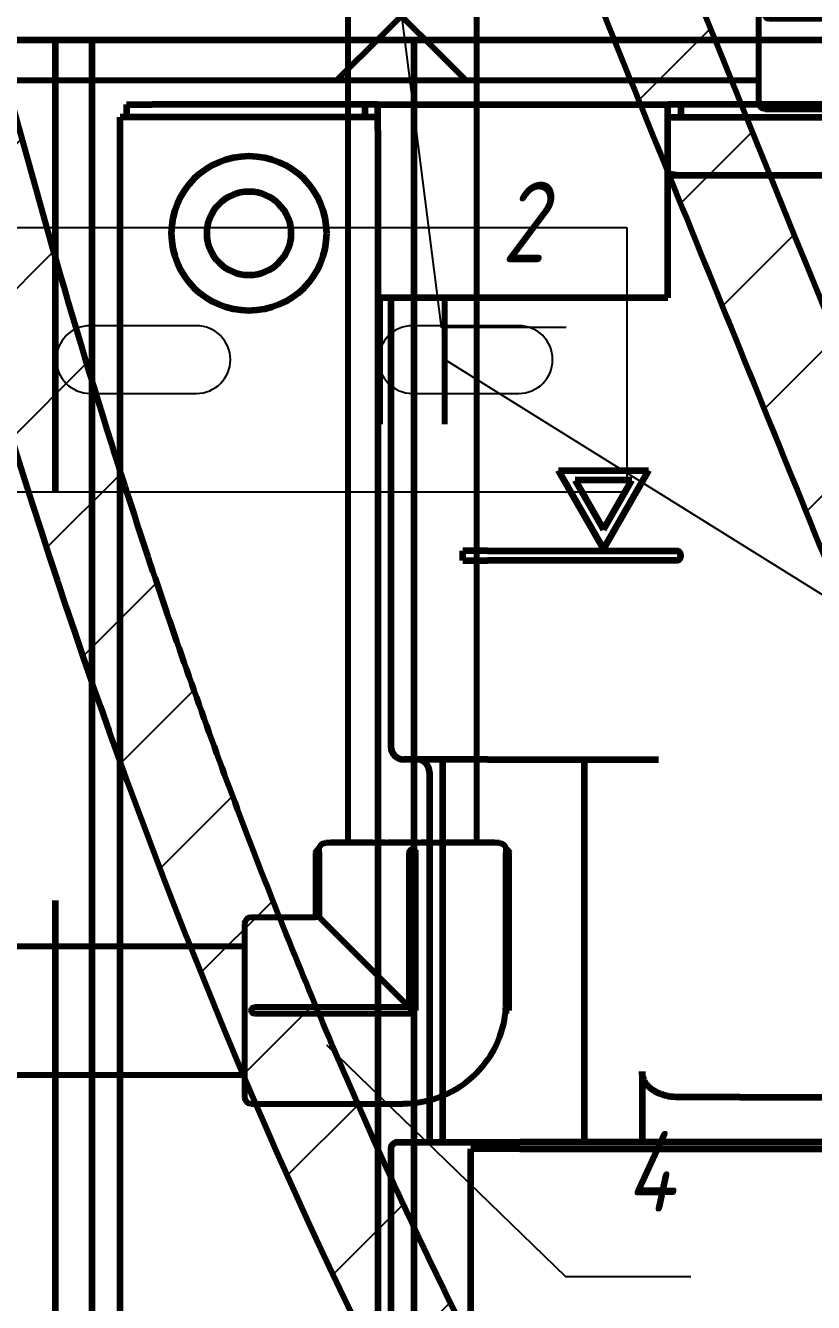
# Model space of a CAD drawing. Header units: millimetres. Extents: x -92220 to 11040, y -5929 to 27498.
# Drawn here: x 390.7 to 513, y 636.2 to 834.2 of the extents above; entities that cross this region are included whole.
import ezdxf

# ---------------------------------------------------------------- set-up
doc = ezdxf.new("R2010")
doc.units = ezdxf.units.MM
doc.linetypes.add('DASHED', pattern=[19.05, 12.7, -6.35])
for name, color, linetype in [('13 Канализация 2', 7, 'Continuous'), ('15 Конструкции 1', 7, 'Continuous'), ('17 Конструкции 2', 7, 'Continuous'), ('30 Вода ветка 10', 7, 'Continuous'), ('35 Вода ветка 15', 7, 'Continuous')]:
    doc.layers.add(name, color=color, linetype=linetype)
doc.layers.add('14 Унитаз', color=7, linetype='Continuous', lineweight=100)
doc.styles.add('ГОСТ-ISOCPEUR', font='isocpeui.ttf', dxfattribs={"width": 0.8})

# ---------------------------------------------------------------- blocks, each defined once
blk = doc.blocks.new('A$C24473B691')
at = {"color": 0, "linetype": 'Continuous', "lineweight": -2, "extrusion": (-2.22045e-16, 1, -2.22045e-16)}
for p, q in [((13.5, 26), (-13.5, 26)), ((-12.69, 26), (-12.69, 26.1)), ((-12.69, 26.1), (-10.96, 26.1)), ((-10.96, 26), (-10.96, 26.1)), ((-9.7, 26.1), (-8.7, 26.1)), ((-9.7, 26), (-9.7, 26.1)), ((-8.7, 26), (-8.7, 26.1)), ((-8.7, 26.1), (-8.08, 26.1)), ((-8.08, 26.1), (-6.79, 26.1)), ((-8.08, 26), (-8.08, 26.1)), ((-6.79, 26.1), (-6.65, 26.1)), ((-6.79, 26), (-6.79, 26.1)), ((-6.65, 26), (-6.65, 26.1)), ((-6.65, 26.1), (-6.16, 26.1)), ((-6.16, 26), (-6.16, 26.1)), ((-5.42, 26.1), (-5.31, 26.1)), ((-5.42, 26), (-5.42, 26.1)), ((-5.31, 26.1), (-5.07, 26.1)), ((-5.31, 26), (-5.31, 26.1)), ((-5.07, 26), (-5.07, 26.1)), ((-5.07, 26.1), (-4.19, 26.1)), ((-4.19, 26), (-4.19, 26.1)), ((-3.84, 26.1), (-3.6, 26.1)), ((-3.84, 26), (-3.84, 26.1)), ((-3.6, 26.1), (-3.32, 26.1)), ((-3.6, 26), (-3.6, 26.1)), ((-3.32, 26), (-3.32, 26.1)), ((-3.32, 26.1), (-2.04, 26.1)), ((-2.04, 26.1), (-2.01, 26.1)), ((-2.04, 26), (-2.04, 26.1)), ((-2.01, 26.1), (-1.74, 26.1)), ((-2.01, 26), (-2.01, 26.1)), ((-1.74, 26.1), (-1.07, 26.1)), ((-1.74, 26), (-1.74, 26.1)), ((-0.94, 26), (-0.94, 26.1)), ((-0.86, 26.1), (-0.47, 26.1)), ((-0.47, 26.1), (-0.18, 26.1)), ((-0.47, 26), (-0.47, 26.1)), ((-0.18, 26), (-0.18, 26.1)), ((-0.18, 26.1), (0.07, 26.1)), ((0.07, 26.1), (0.86, 26.1)), ((0.07, 26), (0.07, 26.1)), ((0.86, 26), (0.86, 26.1)), ((1.28, 26.1), (1.54, 26.1)), ((1.28, 26), (1.28, 26.1)), ((1.54, 26.1), (1.69, 26.1)), ((1.54, 26), (1.54, 26.1)), ((1.69, 26.1), (2.2, 26.1)), ((1.69, 26), (1.69, 26.1)), ((3.06, 26), (3.06, 26.1)), ((4.28, 26), (4.28, 26.1)), ((5.2, 26), (5.2, 26.1)), ((6.82, 26.1), (7.22, 26.1)), ((6.82, 26), (6.82, 26.1)), ((7.22, 26), (7.22, 26.1)), ((8.46, 26), (8.46, 26.1)), ((9.19, 26.1), (9.24, 26.1)), ((9.19, 26), (9.19, 26.1)), ((9.24, 26.1), (9.42, 26.1)), ((9.24, 26), (9.24, 26.1)), ((9.42, 26), (9.42, 26.1)), ((10.15, 26.1), (10.42, 26.1)), ((10.15, 26), (10.15, 26.1)), ((10.42, 26.1), (10.5, 26.1)), ((10.42, 26), (10.42, 26.1)), ((10.5, 26.1), (10.6, 26.1)), ((10.5, 26), (10.5, 26.1)), ((10.6, 26.1), (10.71, 26.1)), ((10.6, 26), (10.6, 26.1)), ((10.71, 26), (10.71, 26.1)), ((12.06, 26.1), (12.45, 26.1)), ((12.06, 26), (12.06, 26.1)), ((12.45, 26.1), (12.69, 26.1)), ((12.45, 26), (12.45, 26.1)), ((12.69, 26.1), (12.73, 26.1)), ((12.69, 26), (12.69, 26.1)), ((12.73, 26), (12.73, 26.1)), ((-15, 14.5), (-15, 24.5)), ((-14.49, 24.5), (-14.49, 14.49)), ((-0.5, 0.5), (-0.5, 24.5)), ((0.5, 0), (0.5, 24.5)), ((14.49, 1.5), (14.49, 24.5)), ((15, 0), (15, 24.5)), ((-25, 14.5), (-15, 14.5)), ((-1.5, 1.5), (-14.49, 14.49)), ((-26, -13.5), (-26, 13.5)), ((-0.5, 0.5), (-24.5, 0.5)), ((0, 0), (-0.5, 0.5)), ((0, -0.5), (0, 0)), ((0, 0), (0.5, 0)), ((14.42, 0), (15, 0)), ((0, -0.5), (-24.5, -0.5)), ((-25, -14.5), (-1.5, -14.5))]:
    blk.add_line(p, q, dxfattribs=at)
at = {"color": 0, "linetype": 'Continuous', "lineweight": -2, "extrusion": (4.93038e-32, -2.22045e-16, -1)}
for centre, radius, start, end in [((13.5, 25), 1, 0, 90), ((-13.5, 25), 1, 90, 180), ((14.5, 24.5), 0.5, 0, 90), ((0, 24.5), 0.5, 0, 180), ((-14.5, 24.5), 0.5, 90, 180), ((25, 13.5), 1, 0, 90), ((24.5, 0), 0.5, 270, 90), ((1.5, 1.5), 16, 185.3794, 225), ((1.5, 1.5), 16, 225, 270), ((25, -13.5), 1, 270, 0)]:
    blk.add_arc(centre, radius, start, end, dxfattribs=at)
at = {"color": 0, "linetype": 'Continuous', "lineweight": -2}
for points, degree in [([(-10.96, 26.1), (-10.96, 26.1), (-10.81, 26.1)], 2), ([(-1.07, 26.1), (-1, 26.1), (-0.94, 26.1)], 2), ([(-0.94, 26.1), (-0.91, 26.1), (-0.86, 26.1)], 2), ([(2.2, 26.1), (2.61, 26.1), (3, 26.1), (3.05, 26.1)], 2), ([(3.05, 26.1), (3.06, 26.1), (3.06, 26.1)], 2), ([(5.45, 26.1), (5.6, 26.1), (5.85, 26.1), (6.11, 26.1), (6.39, 26.1), (6.53, 26.1)], 2), ([(7.36, 26.1), (7.52, 26.1), (7.98, 26.1), (8.2, 26.1)], 2), ([(8.46, 26.1), (8.48, 26.1), (8.52, 26.1)], 2), ([(8.52, 26.1), (8.68, 26.1), (8.85, 26.1)], 2), ([(8.85, 26.1), (8.98, 26.1), (9.19, 26.1)], 2), ([(10.71, 26.1), (10.71, 26.1), (10.92, 26.1)], 2), ([(10.92, 26.1), (11.12, 26.1), (11.39, 26.1)], 2), ([(11.39, 26.1), (11.67, 26.1), (12.05, 26.1), (12.06, 26.1)], 2), ([(12.06, 26.1), (12.06, 26.1), (12.06, 26.1)], 2), ([(-1.5, 1.5), (-1.17, 1.17), (-0.83, 0.83), (-0.5, 0.5)], 3)]:
    blk.add_open_spline(points, degree=degree, dxfattribs=at)
for points, degree, knots in [([(-10.81, 26.1), (-10.67, 26.1), (-10.23, 26.1), (-9.84, 26.1), (-9.7, 26.1)], 2, [-3, -3, -3, -2, -1, -0.484947, -0.484947, -0.484947]), ([(4.28, 26.1), (4.28, 26.1), (4.41, 26.1), (4.65, 26.1)], 2, [-1.502374, -1.502374, -1.502374, -1, 0, 0, 0]), ([(4.65, 26.1), (4.91, 26.1), (5.18, 26.1), (5.2, 26.1)], 2, [-2, -2, -2, -1, -0.936655, -0.936655, -0.936655]), ([(5.2, 26.1), (5.2, 26.1), (5.27, 26.1), (5.45, 26.1)], 2, [-1.431321, -1.431321, -1.431321, -1, 0, 0, 0]), ([(6.53, 26.1), (6.72, 26.1), (6.82, 26.1), (6.82, 26.1)], 2, [-3, -3, -3, -2, -1.429003, -1.429003, -1.429003]), ([(7.22, 26.1), (7.22, 26.1), (7.29, 26.1), (7.36, 26.1)], 2, [-1.875117, -1.875117, -1.875117, -1, 0, 0, 0]), ([(8.2, 26.1), (8.42, 26.1), (8.46, 26.1), (8.46, 26.1)], 2, [-2, -2, -2, -1, -0.823469, -0.823469, -0.823469]), ([(9.42, 26.1), (9.57, 26.1), (9.8, 26.1), (9.92, 26.1)], 2, [-1.854622, -1.854622, -1.854622, -1, 0, 0, 0]), ([(9.92, 26.1), (10.09, 26.1), (10.15, 26.1), (10.15, 26.1)], 2, [-3, -3, -3, -2, -1.715556, -1.715556, -1.715556]), ([(-14.49, 24.5), (-14.49, 24.56), (-14.49, 24.62), (-14.49, 24.73), (-14.49, 24.79), (-14.5, 24.87), (-14.5, 24.91), (-14.5, 24.95), (-14.5, 24.97), (-14.5, 24.99), (-14.5, 25), (-14.5, 25)], 3, [0.22380526, 0.22380526, 0.22380526, 0.22380526, 0.24107522, 0.24107522, 0.25834518, 0.25834518, 0.27361424, 0.27361424, 0.28601062, 0.28601062, 0.29840701, 0.29840701, 0.29840701, 0.29840701]), ([(14.5, 25), (14.5, 25), (14.5, 24.99), (14.5, 24.97), (14.5, 24.95), (14.5, 24.91), (14.5, 24.87), (14.49, 24.79), (14.49, 24.73), (14.49, 24.62), (14.49, 24.56), (14.49, 24.5)], 3, [0.44761051, 0.44761051, 0.44761051, 0.44761051, 0.4600069, 0.4600069, 0.47240329, 0.47240329, 0.48767234, 0.48767234, 0.5049423, 0.5049423, 0.52221227, 0.52221227, 0.52221227, 0.52221227]), ([(-14.49, 14.49), (-14.49, 14.49), (-14.5, 14.49), (-14.5, 14.49), (-14.56, 14.49), (-14.63, 14.49), (-14.75, 14.49), (-14.81, 14.49), (-14.9, 14.5), (-14.94, 14.5), (-14.99, 14.5), (-15, 14.5), (-15, 14.5)], 3, [0.30051544, 0.30051544, 0.30051544, 0.30051544, 0.30137498, 0.30137498, 0.30137498, 0.32021092, 0.32021092, 0.33904685, 0.33904685, 0.35788279, 0.35788279, 0.37671872, 0.37671872, 0.37671872, 0.37671872]), ([(14.42, 0), (14.44, 0.25), (14.46, 0.5), (14.49, 1), (14.49, 1.25), (14.49, 1.5)], 3, [-0.1505166, -0.1505166, -0.1505166, -0.1505166, -0.0751727, -0.0751727, -0.0000024, -0.0000024, -0.0000024, -0.0000024])]:
    blk.add_open_spline(points, degree=degree, knots=knots, dxfattribs=at)
blk = doc.blocks.new('неподвижная опора')
at = {"color": 0, "lineweight": -2}
for p, q in [((-10, -10), (10, 10)), ((10, -10), (-10, 10))]:
    blk.add_line(p, q, dxfattribs=at)
blk = doc.blocks.new('скользящее крепление')
at = {"color": 0, "lineweight": -2}
for p, q in [((0, 0), (0, 20)), ((10, 0), (10, 20))]:
    blk.add_line(p, q, dxfattribs=at)

msp = doc.modelspace()

# ---------------------------------------------------------------- hatches: boundary and pattern name
at = {"layer": '13 Канализация 2', "lineweight": -3}
h = msp.add_hatch(dxfattribs=at)
h.set_pattern_fill('ANSI31', color=256, scale=5, style=0)
edge = h.paths.add_edge_path()
edge.add_spline(control_points=[(628.42, 289.96), (628.41, 296.53), (627.79, 309.63), (625.11, 329.01), (620.85, 347.94), (613.29, 372.55), (600.72, 402.33), (582.09, 436.52), (561.13, 469.62), (531.71, 512.62), (502.02, 554.9), (475.9, 598.71), (458.4, 631.83), (442.6, 665.49), (428.34, 699.65), (415.48, 734.27), (399.96, 781.03), (383.26, 840.51), (366.29, 912.96), (346.31, 1010.82), (326.41, 1108.78), (307.34, 1206.59), (298.31, 1267.72), (293.74, 1316.59), (291.31, 1365.81), (292.25, 1402.84), (292.25, 1427.65)], knot_values=[0, 0, 0, 0, 19.727014, 39.263718, 58.613595, 77.881164, 116.445009, 155.330985, 194.563689, 233.934036, 311.640841, 349.454811, 386.860875, 423.995714, 460.969763, 497.872007, 534.771368, 608.741647, 683.117566, 757.9428, 908.373419, 983.002416, 1056.899524, 1093.609668, 1130.227868, 1204.665591, 1204.665591, 1204.665591, 1204.665591], degree=3, periodic=0)
edge.add_line((292.25, 1427.65), (277.75, 1427.65))
edge.add_spline(control_points=[(277.75, 1427.65), (277.75, 1402.52), (274.67, 1280.26), (340.08, 987.91), (400.95, 617.01), (613.92, 391.22), (613.92, 289.83)], knot_values=[0, 0, 0, 0, 75.401912, 366.059478, 892.491043, 1196.661394, 1196.661394, 1196.661394, 1196.661394], degree=3, periodic=0)
edge.add_line((613.92, 289.83), (628.42, 289.96))
h = msp.add_hatch(dxfattribs=at)
h.set_pattern_fill('ANSI31', color=256, scale=5, style=0)
edge = h.paths.add_edge_path()
edge.add_spline(control_points=[(664.91, 290.28), (664.91, 341.99), (628.23, 510.29), (522.3, 772.26), (425.22, 1009.27), (382.25, 1145.41), (382.25, 1173.33)], knot_values=[0, 0, 0, 0, 155.15014, 509.990275, 846.315293, 930.06842, 930.06842, 930.06842, 930.06842], degree=3, periodic=0)
edge.add_line((382.25, 1173.33), (367.75, 1173.33))
edge.add_spline(control_points=[(367.75, 1173.33), (367.75, 1168.03), (368.31, 1157.51), (371.26, 1136.93), (380.11, 1102.68), (396.54, 1055.79), (416.21, 1000.29), (443.73, 927.57), (479.58, 837.68), (523.56, 730.44), (559.23, 640.78), (585.78, 568.33), (604.38, 513.53), (621.24, 458.2), (633.73, 411.71), (641.83, 374.29), (646.56, 346.28), (649.66, 318.24), (650.42, 299.51), (650.42, 290.15)], knot_values=[0, 0, 0, 0, 15.907348, 31.557603, 62.293665, 121.816569, 180.558117, 238.945503, 355.06006, 470.884691, 586.666378, 644.51775, 702.358128, 760.231569, 818.048411, 846.692333, 875.078415, 903.208583, 931.274439, 931.274439, 931.274439, 931.274439], degree=3, periodic=0)
edge.add_line((650.42, 290.15), (664.91, 290.28))

# ---------------------------------------------------------------- linework, layer by layer
at = {"layer": '13 Канализация 2', "lineweight": 80}
for points, start_tangent, end_tangent in [([(277.75, 1427.65), (277.75, 1352.25), (320.83, 1064.81), (480.45, 563.16), (613.92, 289.83)], (0, -1), (0, -1)), ([(650.42, 290.15), (649.34, 318.2), (646.31, 346.16), (641.64, 374.16), (635.64, 402.17), (620.94, 458.09), (604.09, 513.45), (585.57, 568.25), (565.71, 622.59), (523.38, 730.35), (479.79, 837.66), (437.03, 945.61), (416.45, 1000.25), (396.66, 1055.56), (377.98, 1112.08), (370.73, 1141.95), (368.55, 1157.45), (367.75, 1173.33)], (0, 1), (0, 1)), ([(664.91, 290.28), (640.08, 443.43), (519.96, 777.32), (399.77, 1091.43), (382.25, 1173.33)], (0, 1), (0, 1))]:
    msp.add_spline(points, degree=3, dxfattribs=dict(at, start_tangent=start_tangent, end_tangent=end_tangent))
msp.add_open_spline([(292.25, 1427.65), (292.25, 1402.84), (291.31, 1365.81), (293.74, 1316.59), (298.31, 1267.72), (307.34, 1206.59), (326.41, 1108.78), (346.31, 1010.82), (366.29, 912.96), (383.26, 840.51), (399.96, 781.03), (415.48, 734.27), (428.34, 699.65), (442.6, 665.49), (458.4, 631.83), (475.9, 598.71), (502.02, 554.9), (531.71, 512.62), (561.13, 469.62), (582.09, 436.52), (600.72, 402.33), (613.29, 372.55), (620.85, 347.94), (625.11, 329.01), (627.79, 309.63), (628.41, 296.53), (628.42, 289.96)], degree=3, knots=[0, 0, 0, 0, 74.437722, 111.055923, 147.766067, 221.663174, 296.292172, 446.722791, 521.548025, 595.923944, 669.894223, 706.793584, 743.695828, 780.669877, 817.804716, 855.21078, 893.02475, 970.731554, 1010.101902, 1049.334606, 1088.220582, 1126.784427, 1146.051996, 1165.401873, 1184.938576, 1204.665591, 1204.665591, 1204.665591, 1204.665591], dxfattribs=at)
at = {"layer": '14 Унитаз', "ltscale": 25}
for p, q in [((406.39, 822), (410.39, 822)), ((406.39, 822), (406.39, 820)), ((443.39, 822), (410.39, 822)), ((445.39, 822), (443.39, 822)), ((443.39, 820), (443.39, 822)), ((445.39, 822), (490.39, 822)), ((445.39, 818), (445.39, 822)), ((492.39, 822), (490.39, 822)), ((490.39, 818), (490.39, 822)), ((525.39, 822), (492.39, 822)), ((492.39, 822), (492.39, 820)), ((405.39, 72), (405.39, 820)), ((409.39, 820), (405.39, 820)), ((441.39, 820), (409.39, 820)), ((443.39, 820), (410.39, 820)), ((445.39, 820), (443.39, 820)), ((490.39, 820), (492.39, 820)), ((492.39, 820), (525.39, 820)), ((445.39, 818), (445.39, 796)), ((490.39, 796), (490.39, 818)), ((490.39, 811), (492.88, 811)), ((492.88, 811), (528.89, 811)), ((445.39, 796), (445.39, 792)), ((490.39, 792), (490.39, 796)), ((445.39, 792), (445.39, 416.66)), ((490.39, 792), (445.39, 792)), ((447.39, 791), (447.39, 722.4)), ((480.39, 753.08), (473.39, 765.2)), ((473.39, 765.2), (487.39, 765.2)), ((487.39, 765.2), (480.39, 753.08)), ((475.99, 763.7), (480.39, 756.08)), ((484.79, 763.7), (475.99, 763.7)), ((480.39, 756.08), (484.79, 763.7)), ((458.55, 751.25), (458.55, 752.75)), ((462.39, 752.75), (458.55, 752.75)), ((462.39, 752.75), (491.64, 752.75)), ((458.55, 751.25), (462.39, 751.25)), ((491.64, 751.25), (462.39, 751.25)), ((462.39, 720.4), (449.39, 720.4)), ((455.39, 720.4), (455.39, 661)), ((462.39, 720.4), (488.91, 720.4)), ((477.39, 720.4), (477.39, 661)), ((453.39, 718.4), (453.39, 661)), ((486.37, 672), (486.37, 661)), ((501.57, 668), (492.24, 668)), ((501.57, 668), (837.39, 668)), ((447.39, 660), (447.39, 432.36)), ((448.39, 661), (467.39, 661)), ((459.79, 430.77), (459.79, 660)), ((467.39, 660), (459.79, 660)), ((843.39, 661), (467.39, 661)), ((467.39, 660), (550.89, 660))]:
    msp.add_line(p, q, dxfattribs=at)
at = {"layer": '14 Унитаз', "linetype": 'DASHED', "ltscale": 10, "flags": 128}
msp.add_lwpolyline([(395.39, 0), (395.39, 832), (905.39, 832)], dxfattribs=at)
at = {"layer": '14 Унитаз', "ltscale": 25}
for radius in [12, 6.5]:
    msp.add_circle((425.39, 802), radius, dxfattribs=at)
for centre, radius, start, end in [((492.88, 821), 10, 255.6212, 270), ((491.64, 752), 0.75, 270, 90), ((449.39, 722.4), 2, 180, 270), ((451.39, 718.4), 2, 0, 90), ((448.39, 660), 1, 90, 180)]:
    msp.add_arc(centre, radius, start, end, dxfattribs=at)
msp.add_open_spline([(447.42, 792), (447.4, 791.67), (447.39, 791.33), (447.39, 791)], degree=3, dxfattribs=at)
msp.add_open_spline([(492.24, 668), (491.83, 668), (491.38, 668.02), (490.48, 668.14), (490.04, 668.23), (489.36, 668.44), (489.06, 668.55), (488.47, 668.83), (488.19, 669), (487.71, 669.34), (487.47, 669.55), (487.06, 670.01), (486.88, 670.27), (486.63, 670.74), (486.53, 670.98), (486.4, 671.49), (486.37, 671.76), (486.37, 672)], degree=3, knots=[0.8886826, 0.8886826, 0.8886826, 0.8886826, 1.0119636, 1.0119636, 1.1352445, 1.1352445, 1.2247257, 1.2247257, 1.3142069, 1.3142069, 1.4004133, 1.4004133, 1.4866197, 1.4866197, 1.5594504, 1.5594504, 1.6322811, 1.6322811, 1.6322811, 1.6322811], dxfattribs=at)
at = {"layer": '15 Конструкции 1'}
for p, q in [((34, 802.92), (484, 802.92)), ((417.25, 787.67), (400.75, 787.67)), ((467.25, 787.67), (450.75, 787.67)), ((400.75, 777.17), (417.25, 777.17)), ((450.75, 777.17), (467.25, 777.17)), ((34, 761.92), (484, 761.92))]:
    msp.add_line(p, q, dxfattribs=at)
at = {"layer": '15 Конструкции 1', "flags": 128}
msp.add_lwpolyline([(484, 802.92), (484, 761.92)], dxfattribs=at)
at = {"layer": '15 Конструкции 1'}
for centre, start, end in [((400.75, 782.42), 90, 270), ((417.25, 782.42), 270, 90), ((450.75, 782.42), 90, 270), ((467.25, 782.42), 270, 90)]:
    msp.add_arc(centre, 5.25, start, end, dxfattribs=at)
at = {"layer": '17 Конструкции 2', "lineweight": 90}
for p, q in [((50, 832), (855.39, 832)), ((401.04, 0), (401.04, 832)), ((451.04, 0), (451.04, 832))]:
    msp.add_line(p, q, dxfattribs=at)
at = {"layer": '30 Вода ветка 10', "flags": 128}
msp.add_lwpolyline([(449.04, 835.77), (455.2, 787.44), (474.62, 787.44)], dxfattribs=at)
at = {"layer": '30 Вода ветка 10', "color": 5, "lineweight": 80}
msp.add_lwpolyline([(375.93, 825.77), (504.46, 825.77)], dxfattribs=at)
at = {"layer": '35 Вода ветка 15', "color": 4, "lineweight": 80}
for points in [[(440.75, 707.45), (440.75, 1062.45)], [(460.75, 707.45), (460.75, 1062.45)], [(316.01, 691.45), (424.75, 691.45)], [(316.01, 671.45), (424.75, 671.45)]]:
    msp.add_lwpolyline(points, dxfattribs=at)
at = {"layer": '35 Вода ветка 15', "flags": 128}
for points in [[(455.75, 782.42), (527.1, 738.01), (546.52, 738.01)], [(437.41, 676.1), (474.51, 640.17), (493.93, 640.17)]]:
    msp.add_lwpolyline(points, dxfattribs=at)

# ---------------------------------------------------------------- block references
at = {"layer": '30 Вода ветка 10', "color": 5, "lineweight": 80, "rotation": 359.9999999999999}
msp.add_blockref('A$C24473B691', (530.46, 835.77), dxfattribs=at)
at = {"layer": '30 Вода ветка 10', "color": 5, "lineweight": 80}
msp.add_blockref('неподвижная опора', (449.04, 835.77), dxfattribs=at)
at = {"layer": '35 Вода ветка 15', "color": 4, "lineweight": 80}
msp.add_blockref('скользящее крепление', (445.75, 772.42), dxfattribs=at)
at = {"layer": '35 Вода ветка 15', "color": 4, "lineweight": 80, "rotation": 359.9999999999999}
msp.add_blockref('A$C24473B691', (450.75, 681.45), dxfattribs=at)

# ---------------------------------------------------------------- texts
at = {"layer": '30 Вода ветка 10', "linetype": 'Continuous', "style": 'ГОСТ-ISOCPEUR', "width": 0.8}
msp.add_text('2', height=12.5, dxfattribs=at).set_placement((464.55, 797.51))
at = {"layer": '35 Вода ветка 15', "linetype": 'Continuous', "style": 'ГОСТ-ISOCPEUR', "width": 0.8}
msp.add_text('4', height=12.5, dxfattribs=at).set_placement((483.85, 650.24))

doc.saveas('drawing.dxf')
